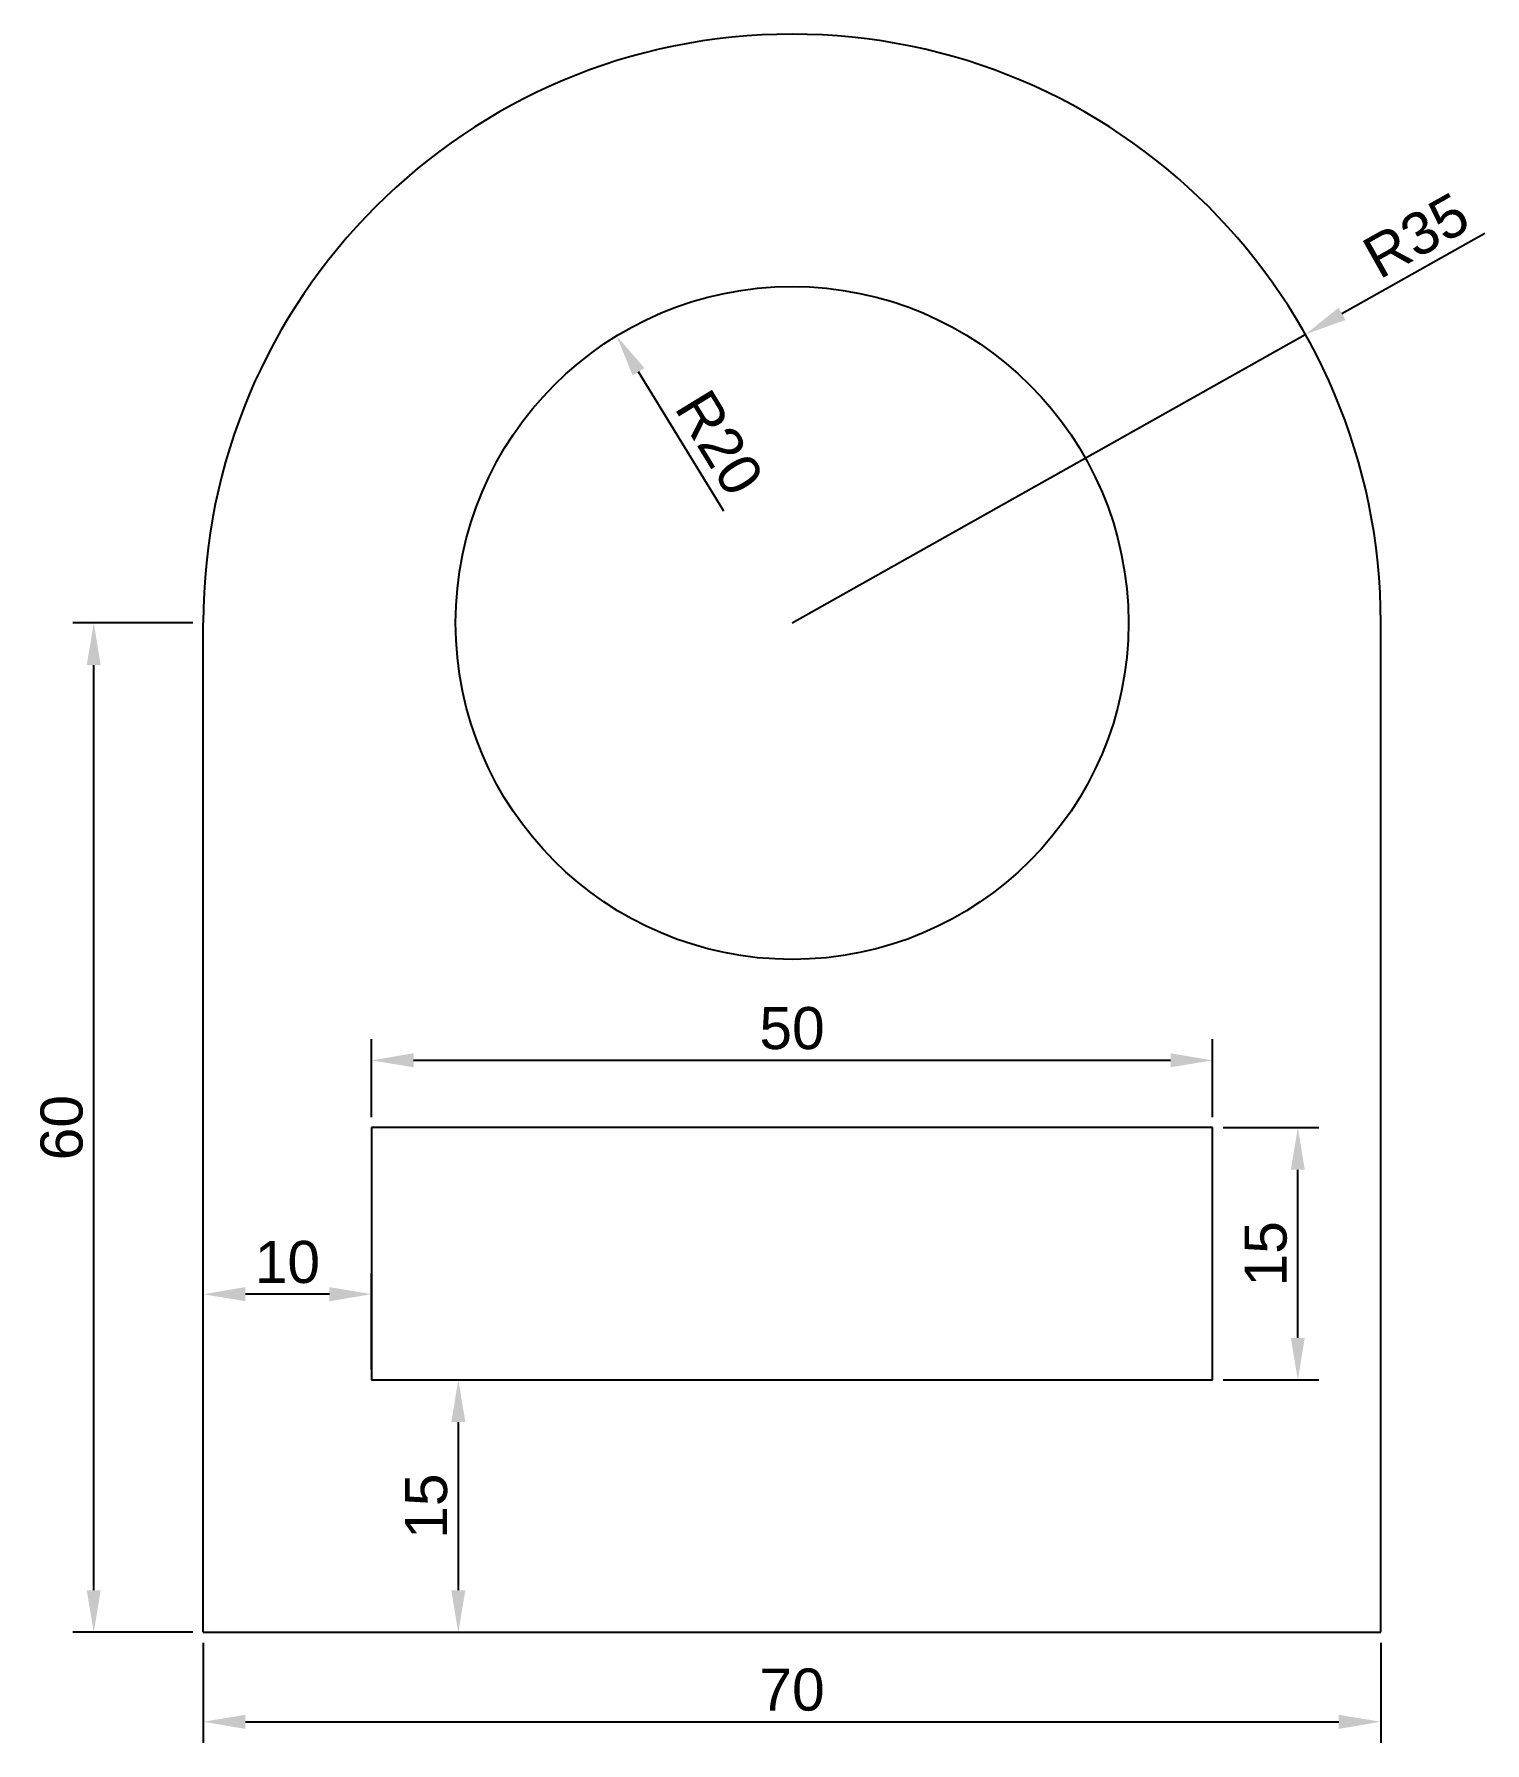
# Model space of a CAD drawing. Header units: millimetres. Extents: x 1990 to 2076, y 993 to 1095.
import ezdxf

# ---------------------------------------------------------------- set-up
doc = ezdxf.new("R2010")
doc.units = ezdxf.units.MM
doc.styles.get("Standard").update_dxf_attribs({"font": 'arial.ttf'})
doc.dimstyles.new('ISO-25', dxfattribs={"dimtxt": 2.5, "dimasz": 2.5, "dimexe": 1.25, "dimexo": 0.625, "dimtad": 1, "dimtxsty": 'Standard', "dimcen": 2.5, "dimadec": 0, "dimazin": 0, "dimtfac": 1, "dimtmove": 0, "dimatfit": 3, "dimfxl": 1, "dimarcsym": 0})

# ---------------------------------------------------------------- blocks, each defined once
blk = doc.blocks.new('*D2')
at = {"color": 0, "lineweight": -2, "transparency": 16777216}
blk.add_line((2030.94, 1066.64), (2025.88, 1074.93), dxfattribs=at)
at = {"color": 0, "transparency": 16777216}
blk.add_solid([(2026.23, 1075.15), (2025.52, 1074.72), (2024.57, 1077.07)], dxfattribs=at)
at = {"layer": 'Defpoints', "color": 0, "transparency": 16777216}
for p in [(2024.57, 1077.07), (2035, 1060)]:
    blk.add_point(p, dxfattribs=at)
at = {"color": 0, "transparency": 16777216, "insert": (2030.68, 1070.71), "char_height": 2.5, "attachment_point": 5, "rotation": 301.4175}
blk.add_mtext('R20', dxfattribs=at)
blk = doc.blocks.new('*D3')
at = {"color": 0, "lineweight": -2, "transparency": 16777216}
for p, q in [((2076.18, 1083.15), (2067.69, 1078.37)), ((2035, 1060), (2065.51, 1077.15))]:
    blk.add_line(p, q, dxfattribs=at)
at = {"color": 0, "transparency": 16777216}
blk.add_solid([(2067.49, 1078.74), (2067.9, 1078.01), (2065.51, 1077.15)], dxfattribs=at)
at = {"layer": 'Defpoints', "color": 0, "transparency": 16777216}
for p in [(2065.51, 1077.15), (2035, 1060)]:
    blk.add_point(p, dxfattribs=at)
at = {"color": 0, "transparency": 16777216, "insert": (2072.1, 1083.03), "char_height": 2.5, "attachment_point": 5, "rotation": 29.3357}
blk.add_mtext('R35', dxfattribs=at)
blk = doc.blocks.new('*D4')
at = {"color": 0, "lineweight": -2, "transparency": 16777216}
for p, q in [((2010, 1030.62), (2010, 1035.25)), ((2060, 1030.62), (2060, 1035.25)), ((2057.5, 1034), (2012.5, 1034))]:
    blk.add_line(p, q, dxfattribs=at)
at = {"color": 0, "transparency": 16777216}
for points in [[(2012.5, 1034.42), (2012.5, 1033.59), (2010, 1034)], [(2057.5, 1034.42), (2057.5, 1033.59), (2060, 1034)]]:
    blk.add_solid(points, dxfattribs=at)
at = {"layer": 'Defpoints', "color": 0, "transparency": 16777216}
for p in [(2010, 1034), (2010, 1030), (2060, 1030)]:
    blk.add_point(p, dxfattribs=at)
at = {"color": 0, "transparency": 16777216, "insert": (2035, 1035.9), "char_height": 2.5, "attachment_point": 5}
blk.add_mtext('50', dxfattribs=at)
blk = doc.blocks.new('*D5')
at = {"color": 0, "lineweight": -2, "transparency": 16777216}
for p, q in [((2060.63, 1030), (2066.32, 1030)), ((2065.07, 1017.5), (2065.07, 1027.5)), ((2060.63, 1015), (2066.32, 1015))]:
    blk.add_line(p, q, dxfattribs=at)
at = {"color": 0, "transparency": 16777216}
for points in [[(2064.65, 1027.5), (2065.48, 1027.5), (2065.07, 1030)], [(2064.65, 1017.5), (2065.48, 1017.5), (2065.07, 1015)]]:
    blk.add_solid(points, dxfattribs=at)
at = {"layer": 'Defpoints', "color": 0, "transparency": 16777216}
for p in [(2060, 1030), (2065.07, 1030), (2060, 1015)]:
    blk.add_point(p, dxfattribs=at)
at = {"color": 0, "transparency": 16777216, "insert": (2063.17, 1022.5), "char_height": 2.5, "attachment_point": 5, "rotation": 90}
blk.add_mtext('15', dxfattribs=at)
blk = doc.blocks.new('*D6')
at = {"color": 0, "lineweight": -2, "transparency": 16777216}
for p, q in [((2000, 999.38), (2000, 993.43)), ((2070, 999.38), (2070, 993.43)), ((2002.5, 994.68), (2067.5, 994.68))]:
    blk.add_line(p, q, dxfattribs=at)
at = {"color": 0, "transparency": 16777216}
for points in [[(2002.5, 995.1), (2002.5, 994.26), (2000, 994.68)], [(2067.5, 995.1), (2067.5, 994.26), (2070, 994.68)]]:
    blk.add_solid(points, dxfattribs=at)
at = {"layer": 'Defpoints', "color": 0, "transparency": 16777216}
for p in [(2000, 1000), (2070, 1000), (2070, 994.68)]:
    blk.add_point(p, dxfattribs=at)
at = {"color": 0, "transparency": 16777216, "insert": (2035, 996.58), "char_height": 2.5, "attachment_point": 5}
blk.add_mtext('70', dxfattribs=at)
blk = doc.blocks.new('*D7')
at = {"color": 0, "lineweight": -2, "transparency": 16777216}
for p, q in [((1999.38, 1060), (1992.24, 1060)), ((1993.49, 1002.5), (1993.49, 1057.5)), ((1999.38, 1000), (1992.24, 1000))]:
    blk.add_line(p, q, dxfattribs=at)
at = {"color": 0, "transparency": 16777216}
for points in [[(1993.07, 1057.5), (1993.9, 1057.5), (1993.49, 1060)], [(1993.07, 1002.5), (1993.9, 1002.5), (1993.49, 1000)]]:
    blk.add_solid(points, dxfattribs=at)
at = {"layer": 'Defpoints', "color": 0, "transparency": 16777216}
for p in [(1993.49, 1060), (2000, 1060), (2000, 1000)]:
    blk.add_point(p, dxfattribs=at)
at = {"color": 0, "transparency": 16777216, "insert": (1991.59, 1030), "char_height": 2.5, "attachment_point": 5, "rotation": 90}
blk.add_mtext('60', dxfattribs=at)
blk = doc.blocks.new('*D8')
at = {"color": 0, "lineweight": -2, "transparency": 16777216}
for p, q in [((2010.63, 1015), (2016.41, 1015)), ((2015.16, 1012.5), (2015.16, 1002.5)), ((2010.63, 1000), (2016.41, 1000))]:
    blk.add_line(p, q, dxfattribs=at)
at = {"color": 0, "transparency": 16777216}
for points in [[(2014.74, 1012.5), (2015.58, 1012.5), (2015.16, 1015)], [(2014.74, 1002.5), (2015.58, 1002.5), (2015.16, 1000)]]:
    blk.add_solid(points, dxfattribs=at)
at = {"layer": 'Defpoints', "color": 0, "transparency": 16777216}
for p in [(2010, 1015), (2010, 1000), (2015.16, 1000)]:
    blk.add_point(p, dxfattribs=at)
at = {"color": 0, "transparency": 16777216, "insert": (2013.26, 1007.5), "char_height": 2.5, "attachment_point": 5, "rotation": 90}
blk.add_mtext('15', dxfattribs=at)
blk = doc.blocks.new('*D9')
at = {"color": 0, "lineweight": -2, "transparency": 16777216}
for p, q in [((2000, 1015.62), (2000, 1021.35)), ((2010, 1015.62), (2010, 1021.35)), ((2007.5, 1020.1), (2002.5, 1020.1))]:
    blk.add_line(p, q, dxfattribs=at)
at = {"color": 0, "transparency": 16777216}
for points in [[(2002.5, 1020.52), (2002.5, 1019.68), (2000, 1020.1)], [(2007.5, 1020.52), (2007.5, 1019.68), (2010, 1020.1)]]:
    blk.add_solid(points, dxfattribs=at)
at = {"layer": 'Defpoints', "color": 0, "transparency": 16777216}
for p in [(2000, 1020.1), (2000, 1015), (2010, 1015)]:
    blk.add_point(p, dxfattribs=at)
at = {"color": 0, "transparency": 16777216, "insert": (2005, 1022), "char_height": 2.5, "attachment_point": 5}
blk.add_mtext('10', dxfattribs=at)

msp = doc.modelspace()

# ---------------------------------------------------------------- linework, layer by layer
for p, q in [((2000, 1000), (2000, 1060)), ((2070, 1000), (2070, 1060)), ((2060, 1030), (2010, 1030)), ((2010, 1030), (2010, 1015)), ((2060, 1015), (2060, 1030)), ((2010, 1015), (2060, 1015)), ((2000, 1000), (2070, 1000))]:
    msp.add_line(p, q)
msp.add_circle((2035, 1060), 20)
msp.add_arc((2035, 1060), 35, 0, 180)

# ---------------------------------------------------------------- dimensions: what is measured, and where the dimension line sits
dim = msp.add_radius_dim(center=(2035, 1060), mpoint=(2065.512, 1077.147), dimstyle='ISO-25')
dim.commit()
dim.dimension.update_dxf_attribs({"geometry": '*D3', "text_midpoint": (2072.095, 1083.03)})
dim = msp.add_radius_dim(center=(2035, 1060), mpoint=(2024.575, 1077.068), dimstyle='ISO-25')
dim.commit()
dim.dimension.update_dxf_attribs({"geometry": '*D2', "text_midpoint": (2029.061, 1069.722), "dimtype": 164})
for base, p1, p2, picture, middle in [((1993.488, 1060), (2000, 1000), (2000, 1060), '*D7', (1991.586, 1030)), ((2065.067, 1030), (2060, 1015), (2060, 1030), '*D5', (2063.166, 1022.5)), ((2015.161, 1000), (2010, 1015), (2010, 1000), '*D8', (2013.259, 1007.5))]:
    dim = msp.add_linear_dim(base=base, p1=p1, p2=p2, angle=90, dimstyle='ISO-25')
    dim.commit()
    dim.dimension.update_dxf_attribs({"geometry": picture, "text_midpoint": middle})
for base, p1, p2, picture, middle in [((2010, 1034.002), (2060, 1030), (2010, 1030), '*D4', (2035, 1035.904)), ((2000, 1020.101), (2010, 1015), (2000, 1015), '*D9', (2005, 1022.002)), ((2070, 994.681), (2000, 1000), (2070, 1000), '*D6', (2035, 996.583))]:
    dim = msp.add_linear_dim(base=base, p1=p1, p2=p2, dimstyle='ISO-25')
    dim.commit()
    dim.dimension.update_dxf_attribs({"geometry": picture, "text_midpoint": middle})

doc.saveas('drawing.dxf')
